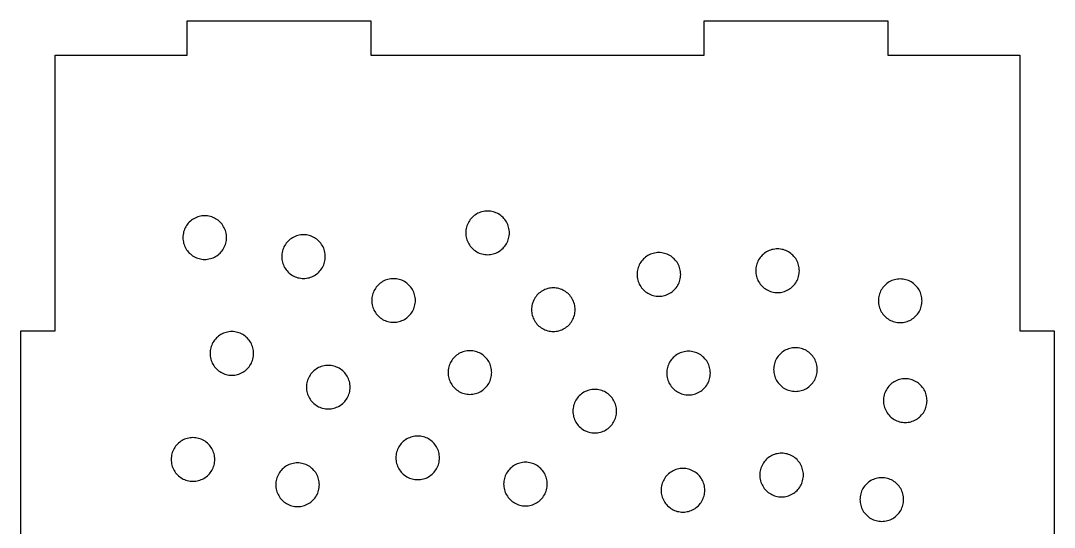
# Model space of a CAD drawing. Header units: millimetres. Extents: x 0 to 375, y -237 to 0.
# Drawn here: x 285 to 375, y -44.1 to 0 of the extents above; entities that cross this region are included whole.
import ezdxf

# ---------------------------------------------------------------- set-up
doc = ezdxf.new("R2010")
doc.units = ezdxf.units.MM
doc.layers.add('CUT', color=1, linetype='Continuous')

msp = doc.modelspace()

# ---------------------------------------------------------------- linework, layer by layer
at = {"layer": 'CUT'}
msp.add_lwpolyline([(285, -51), (285, -27), (288, -27), (288, -3), (299.5, -3), (299.5, 0), (315.5, 0), (315.5, -3), (344.5, -3), (344.5, 0), (360.5, 0), (360.5, -3), (372, -3), (372, -27), (375, -27), (375, -51)], dxfattribs=at)
for points in [[(302.824, -19.501), (302.861, -19.382), (302.889, -19.261), (302.909, -19.139), (302.921, -19.015), (302.925, -18.891), (302.921, -18.767), (302.909, -18.643), (302.889, -18.52), (302.861, -18.399), (302.824, -18.28), (302.781, -18.164), (302.729, -18.051), (302.671, -17.941), (302.605, -17.836), (302.533, -17.735), (302.454, -17.638), (302.369, -17.548), (302.278, -17.463), (302.182, -17.384), (302.081, -17.312), (301.976, -17.246), (301.866, -17.187), (301.753, -17.136), (301.636, -17.092), (301.518, -17.056), (301.397, -17.028), (301.274, -17.008), (301.15, -16.996), (301.026, -16.991), (300.902, -16.996), (300.778, -17.008), (300.655, -17.028), (300.534, -17.056), (300.415, -17.092), (300.299, -17.136), (300.186, -17.187), (300.076, -17.246), (299.971, -17.312), (299.87, -17.384), (299.774, -17.463), (299.683, -17.548), (299.598, -17.638), (299.519, -17.735), (299.447, -17.836), (299.381, -17.941), (299.323, -18.051), (299.271, -18.164), (299.227, -18.28), (299.191, -18.399), (299.163, -18.52), (299.143, -18.643), (299.131, -18.767), (299.127, -18.891), (299.131, -19.015), (299.143, -19.139), (299.163, -19.261), (299.191, -19.382), (299.227, -19.501), (299.271, -19.618), (299.323, -19.731), (299.381, -19.84), (299.447, -19.946), (299.519, -20.047), (299.598, -20.143), (299.683, -20.234), (299.774, -20.319), (299.87, -20.398), (299.971, -20.47), (300.076, -20.536), (300.186, -20.594), (300.299, -20.645), (300.415, -20.689), (300.534, -20.725), (300.655, -20.754), (300.778, -20.774), (300.902, -20.786), (301.026, -20.79), (301.15, -20.786), (301.274, -20.774), (301.397, -20.754), (301.518, -20.725), (301.636, -20.689), (301.753, -20.645), (301.866, -20.594), (301.976, -20.536), (302.081, -20.47), (302.182, -20.398), (302.278, -20.319), (302.369, -20.234), (302.454, -20.143), (302.533, -20.047), (302.605, -19.946), (302.671, -19.84), (302.729, -19.731), (302.781, -19.618), (302.824, -19.501)], [(327.453, -19.09), (327.489, -18.971), (327.518, -18.85), (327.538, -18.727), (327.55, -18.604), (327.554, -18.479), (327.55, -18.355), (327.538, -18.232), (327.518, -18.109), (327.489, -17.988), (327.453, -17.869), (327.409, -17.753), (327.358, -17.639), (327.3, -17.53), (327.234, -17.424), (327.162, -17.323), (327.083, -17.227), (326.998, -17.136), (326.907, -17.051), (326.811, -16.973), (326.71, -16.9), (326.604, -16.835), (326.495, -16.776), (326.382, -16.725), (326.265, -16.681), (326.146, -16.645), (326.025, -16.617), (325.903, -16.596), (325.779, -16.584), (325.655, -16.58), (325.53, -16.584), (325.407, -16.596), (325.284, -16.617), (325.163, -16.645), (325.044, -16.681), (324.928, -16.725), (324.815, -16.776), (324.705, -16.835), (324.6, -16.9), (324.498, -16.973), (324.402, -17.051), (324.312, -17.136), (324.227, -17.227), (324.148, -17.323), (324.075, -17.424), (324.01, -17.53), (323.951, -17.639), (323.9, -17.753), (323.856, -17.869), (323.82, -17.988), (323.792, -18.109), (323.772, -18.232), (323.759, -18.355), (323.755, -18.479), (323.759, -18.604), (323.772, -18.727), (323.792, -18.85), (323.82, -18.971), (323.856, -19.09), (323.9, -19.206), (323.951, -19.32), (324.01, -19.429), (324.075, -19.535), (324.148, -19.636), (324.227, -19.732), (324.312, -19.822), (324.402, -19.907), (324.498, -19.986), (324.6, -20.059), (324.705, -20.124), (324.815, -20.183), (324.928, -20.234), (325.044, -20.278), (325.163, -20.314), (325.284, -20.342), (325.407, -20.363), (325.53, -20.375), (325.655, -20.379), (325.779, -20.375), (325.903, -20.363), (326.025, -20.342), (326.146, -20.314), (326.265, -20.278), (326.382, -20.234), (326.495, -20.183), (326.604, -20.124), (326.71, -20.059), (326.811, -19.986), (326.907, -19.907), (326.998, -19.822), (327.083, -19.732), (327.162, -19.636), (327.234, -19.535), (327.3, -19.429), (327.358, -19.32), (327.409, -19.206), (327.453, -19.09)], [(311.425, -21.158), (311.461, -21.039), (311.49, -20.918), (311.51, -20.795), (311.522, -20.672), (311.526, -20.548), (311.522, -20.423), (311.51, -20.3), (311.49, -20.177), (311.461, -20.056), (311.425, -19.937), (311.382, -19.821), (311.33, -19.707), (311.272, -19.598), (311.206, -19.492), (311.134, -19.391), (311.055, -19.295), (310.97, -19.205), (310.879, -19.12), (310.783, -19.041), (310.682, -18.968), (310.576, -18.903), (310.467, -18.844), (310.354, -18.793), (310.237, -18.749), (310.118, -18.713), (309.997, -18.685), (309.875, -18.664), (309.751, -18.652), (309.627, -18.648), (309.503, -18.652), (309.379, -18.664), (309.256, -18.685), (309.135, -18.713), (309.016, -18.749), (308.9, -18.793), (308.787, -18.844), (308.677, -18.903), (308.572, -18.968), (308.471, -19.041), (308.374, -19.12), (308.284, -19.205), (308.199, -19.295), (308.12, -19.391), (308.048, -19.492), (307.982, -19.598), (307.923, -19.707), (307.872, -19.821), (307.828, -19.937), (307.792, -20.056), (307.764, -20.177), (307.744, -20.3), (307.732, -20.423), (307.727, -20.548), (307.732, -20.672), (307.744, -20.795), (307.764, -20.918), (307.792, -21.039), (307.828, -21.158), (307.872, -21.274), (307.923, -21.388), (307.982, -21.497), (308.048, -21.603), (308.12, -21.704), (308.199, -21.8), (308.284, -21.891), (308.374, -21.976), (308.471, -22.054), (308.572, -22.127), (308.677, -22.192), (308.787, -22.251), (308.9, -22.302), (309.016, -22.346), (309.135, -22.382), (309.256, -22.41), (309.379, -22.431), (309.503, -22.443), (309.627, -22.447), (309.751, -22.443), (309.875, -22.431), (309.997, -22.41), (310.118, -22.382), (310.237, -22.346), (310.354, -22.302), (310.467, -22.251), (310.576, -22.192), (310.682, -22.127), (310.783, -22.054), (310.879, -21.976), (310.97, -21.891), (311.055, -21.8), (311.134, -21.704), (311.206, -21.603), (311.272, -21.497), (311.33, -21.388), (311.382, -21.274), (311.425, -21.158)], [(342.367, -22.709), (342.403, -22.59), (342.431, -22.469), (342.451, -22.346), (342.464, -22.223), (342.468, -22.098), (342.464, -21.974), (342.451, -21.85), (342.431, -21.728), (342.403, -21.607), (342.367, -21.488), (342.323, -21.371), (342.272, -21.258), (342.213, -21.149), (342.148, -21.043), (342.075, -20.942), (341.996, -20.846), (341.911, -20.755), (341.821, -20.67), (341.725, -20.591), (341.624, -20.519), (341.518, -20.453), (341.408, -20.395), (341.295, -20.344), (341.179, -20.3), (341.06, -20.264), (340.939, -20.236), (340.816, -20.215), (340.693, -20.203), (340.568, -20.199), (340.444, -20.203), (340.321, -20.215), (340.198, -20.236), (340.077, -20.264), (339.958, -20.3), (339.842, -20.344), (339.728, -20.395), (339.619, -20.453), (339.513, -20.519), (339.412, -20.591), (339.316, -20.67), (339.225, -20.755), (339.14, -20.846), (339.062, -20.942), (338.989, -21.043), (338.924, -21.149), (338.865, -21.258), (338.814, -21.371), (338.77, -21.488), (338.734, -21.607), (338.706, -21.728), (338.685, -21.85), (338.673, -21.974), (338.669, -22.098), (338.673, -22.223), (338.685, -22.346), (338.706, -22.469), (338.734, -22.59), (338.77, -22.709), (338.814, -22.825), (338.865, -22.938), (338.924, -23.048), (338.989, -23.154), (339.062, -23.255), (339.14, -23.351), (339.225, -23.441), (339.316, -23.526), (339.412, -23.605), (339.513, -23.678), (339.619, -23.743), (339.728, -23.802), (339.842, -23.853), (339.958, -23.897), (340.077, -23.933), (340.198, -23.961), (340.321, -23.981), (340.444, -23.994), (340.568, -23.998), (340.693, -23.994), (340.816, -23.981), (340.939, -23.961), (341.06, -23.933), (341.179, -23.897), (341.295, -23.853), (341.408, -23.802), (341.518, -23.743), (341.624, -23.678), (341.725, -23.605), (341.821, -23.526), (341.911, -23.441), (341.996, -23.351), (342.075, -23.255), (342.148, -23.154), (342.213, -23.048), (342.272, -22.938), (342.323, -22.825), (342.367, -22.709)], [(352.656, -22.504), (352.7, -22.388), (352.736, -22.269), (352.764, -22.148), (352.784, -22.025), (352.797, -21.902), (352.801, -21.777), (352.797, -21.653), (352.784, -21.53), (352.764, -21.407), (352.736, -21.286), (352.7, -21.167), (352.656, -21.051), (352.605, -20.937), (352.546, -20.828), (352.481, -20.722), (352.408, -20.621), (352.329, -20.525), (352.244, -20.434), (352.154, -20.35), (352.058, -20.271), (351.956, -20.198), (351.851, -20.133), (351.741, -20.074), (351.628, -20.023), (351.512, -19.979), (351.393, -19.943), (351.272, -19.915), (351.149, -19.894), (351.026, -19.882), (350.901, -19.878), (350.777, -19.882), (350.653, -19.894), (350.531, -19.915), (350.41, -19.943), (350.291, -19.979), (350.174, -20.023), (350.061, -20.074), (349.952, -20.133), (349.846, -20.198), (349.745, -20.271), (349.649, -20.35), (349.558, -20.434), (349.473, -20.525), (349.394, -20.621), (349.322, -20.722), (349.256, -20.828), (349.198, -20.937), (349.147, -21.051), (349.103, -21.167), (349.067, -21.286), (349.038, -21.407), (349.018, -21.53), (349.006, -21.653), (349.002, -21.777), (349.006, -21.902), (349.018, -22.025), (349.038, -22.148), (349.067, -22.269), (349.103, -22.388), (349.147, -22.504), (349.198, -22.618), (349.256, -22.727), (349.322, -22.833), (349.394, -22.934), (349.473, -23.03), (349.558, -23.12), (349.649, -23.205), (349.745, -23.284), (349.846, -23.357), (349.952, -23.422), (350.061, -23.481), (350.174, -23.532), (350.291, -23.576), (350.41, -23.612), (350.531, -23.64), (350.653, -23.661), (350.777, -23.673), (350.901, -23.677), (351.026, -23.673), (351.149, -23.661), (351.272, -23.64), (351.393, -23.612), (351.512, -23.576), (351.628, -23.532), (351.741, -23.481), (351.851, -23.422), (351.956, -23.357), (352.058, -23.284), (352.154, -23.205), (352.244, -23.12), (352.329, -23.03), (352.408, -22.934), (352.481, -22.833), (352.546, -22.727), (352.605, -22.618), (352.656, -22.504)], [(319.266, -24.979), (319.302, -24.86), (319.33, -24.739), (319.351, -24.617), (319.363, -24.493), (319.367, -24.369), (319.363, -24.244), (319.351, -24.121), (319.33, -23.998), (319.302, -23.877), (319.266, -23.758), (319.222, -23.642), (319.171, -23.529), (319.112, -23.419), (319.047, -23.313), (318.974, -23.212), (318.896, -23.116), (318.811, -23.026), (318.72, -22.941), (318.624, -22.862), (318.523, -22.789), (318.417, -22.724), (318.308, -22.665), (318.194, -22.614), (318.078, -22.57), (317.959, -22.534), (317.838, -22.506), (317.716, -22.486), (317.592, -22.473), (317.468, -22.469), (317.343, -22.473), (317.22, -22.486), (317.097, -22.506), (316.976, -22.534), (316.857, -22.57), (316.741, -22.614), (316.628, -22.665), (316.518, -22.724), (316.412, -22.789), (316.311, -22.862), (316.215, -22.941), (316.125, -23.026), (316.04, -23.116), (315.961, -23.212), (315.888, -23.313), (315.823, -23.419), (315.764, -23.529), (315.713, -23.642), (315.669, -23.758), (315.633, -23.877), (315.605, -23.998), (315.585, -24.121), (315.572, -24.244), (315.568, -24.369), (315.572, -24.493), (315.585, -24.617), (315.605, -24.739), (315.633, -24.86), (315.669, -24.979), (315.713, -25.096), (315.764, -25.209), (315.823, -25.318), (315.888, -25.424), (315.961, -25.525), (316.04, -25.621), (316.125, -25.712), (316.215, -25.797), (316.311, -25.875), (316.412, -25.948), (316.518, -26.014), (316.628, -26.072), (316.741, -26.123), (316.857, -26.167), (316.976, -26.203), (317.097, -26.231), (317.22, -26.252), (317.343, -26.264), (317.468, -26.268), (317.592, -26.264), (317.716, -26.252), (317.838, -26.231), (317.959, -26.203), (318.078, -26.167), (318.194, -26.123), (318.308, -26.072), (318.417, -26.014), (318.523, -25.948), (318.624, -25.875), (318.72, -25.797), (318.811, -25.712), (318.896, -25.621), (318.974, -25.525), (319.047, -25.424), (319.112, -25.318), (319.171, -25.209), (319.222, -25.096), (319.266, -24.979)], [(363.336, -25.122), (363.38, -25.006), (363.416, -24.887), (363.444, -24.766), (363.464, -24.643), (363.477, -24.52), (363.481, -24.396), (363.477, -24.271), (363.464, -24.148), (363.444, -24.025), (363.416, -23.904), (363.38, -23.785), (363.336, -23.669), (363.285, -23.556), (363.226, -23.446), (363.161, -23.34), (363.088, -23.239), (363.009, -23.143), (362.924, -23.053), (362.834, -22.968), (362.738, -22.889), (362.636, -22.816), (362.531, -22.751), (362.421, -22.692), (362.308, -22.641), (362.192, -22.597), (362.073, -22.561), (361.952, -22.533), (361.829, -22.513), (361.706, -22.5), (361.581, -22.496), (361.457, -22.5), (361.333, -22.513), (361.211, -22.533), (361.09, -22.561), (360.971, -22.597), (360.854, -22.641), (360.741, -22.692), (360.632, -22.751), (360.526, -22.816), (360.425, -22.889), (360.329, -22.968), (360.238, -23.053), (360.153, -23.143), (360.074, -23.239), (360.002, -23.34), (359.936, -23.446), (359.878, -23.556), (359.827, -23.669), (359.783, -23.785), (359.747, -23.904), (359.718, -24.025), (359.698, -24.148), (359.686, -24.271), (359.682, -24.396), (359.686, -24.52), (359.698, -24.643), (359.718, -24.766), (359.747, -24.887), (359.783, -25.006), (359.827, -25.122), (359.878, -25.236), (359.936, -25.345), (360.002, -25.451), (360.074, -25.552), (360.153, -25.648), (360.238, -25.739), (360.329, -25.824), (360.425, -25.902), (360.526, -25.975), (360.632, -26.04), (360.741, -26.099), (360.854, -26.15), (360.971, -26.194), (361.09, -26.23), (361.211, -26.258), (361.333, -26.279), (361.457, -26.291), (361.581, -26.295), (361.706, -26.291), (361.829, -26.279), (361.952, -26.258), (362.073, -26.23), (362.192, -26.194), (362.308, -26.15), (362.421, -26.099), (362.531, -26.04), (362.636, -25.975), (362.738, -25.902), (362.834, -25.824), (362.924, -25.739), (363.009, -25.648), (363.088, -25.552), (363.161, -25.451), (363.226, -25.345), (363.285, -25.236), (363.336, -25.122)], [(333.178, -25.779), (333.214, -25.66), (333.242, -25.539), (333.263, -25.416), (333.275, -25.293), (333.279, -25.169), (333.275, -25.044), (333.263, -24.921), (333.242, -24.798), (333.214, -24.677), (333.178, -24.558), (333.134, -24.442), (333.083, -24.329), (333.024, -24.219), (332.959, -24.113), (332.886, -24.012), (332.808, -23.916), (332.723, -23.826), (332.632, -23.741), (332.536, -23.662), (332.435, -23.589), (332.329, -23.524), (332.22, -23.465), (332.106, -23.414), (331.99, -23.37), (331.871, -23.334), (331.75, -23.306), (331.628, -23.286), (331.504, -23.273), (331.38, -23.269), (331.255, -23.273), (331.132, -23.286), (331.009, -23.306), (330.888, -23.334), (330.769, -23.37), (330.653, -23.414), (330.54, -23.465), (330.43, -23.524), (330.324, -23.589), (330.223, -23.662), (330.127, -23.741), (330.037, -23.826), (329.952, -23.916), (329.873, -24.012), (329.8, -24.113), (329.735, -24.219), (329.676, -24.329), (329.625, -24.442), (329.581, -24.558), (329.545, -24.677), (329.517, -24.798), (329.497, -24.921), (329.484, -25.044), (329.48, -25.169), (329.484, -25.293), (329.497, -25.416), (329.517, -25.539), (329.545, -25.66), (329.581, -25.779), (329.625, -25.895), (329.676, -26.009), (329.735, -26.118), (329.8, -26.224), (329.873, -26.325), (329.952, -26.421), (330.037, -26.512), (330.127, -26.597), (330.223, -26.675), (330.324, -26.748), (330.43, -26.813), (330.54, -26.872), (330.653, -26.923), (330.769, -26.967), (330.888, -27.003), (331.009, -27.031), (331.132, -27.052), (331.255, -27.064), (331.38, -27.068), (331.504, -27.064), (331.628, -27.052), (331.75, -27.031), (331.871, -27.003), (331.99, -26.967), (332.106, -26.923), (332.22, -26.872), (332.329, -26.813), (332.435, -26.748), (332.536, -26.675), (332.632, -26.597), (332.723, -26.512), (332.808, -26.421), (332.886, -26.325), (332.959, -26.224), (333.024, -26.118), (333.083, -26.009), (333.134, -25.895), (333.178, -25.779)], [(305.184, -29.589), (305.22, -29.47), (305.248, -29.349), (305.269, -29.227), (305.281, -29.103), (305.285, -28.979), (305.281, -28.855), (305.269, -28.731), (305.248, -28.608), (305.22, -28.487), (305.184, -28.368), (305.14, -28.252), (305.089, -28.139), (305.03, -28.029), (304.965, -27.924), (304.892, -27.823), (304.814, -27.727), (304.729, -27.636), (304.638, -27.551), (304.542, -27.472), (304.441, -27.4), (304.335, -27.334), (304.226, -27.275), (304.112, -27.224), (303.996, -27.18), (303.877, -27.144), (303.756, -27.116), (303.634, -27.096), (303.51, -27.084), (303.386, -27.08), (303.261, -27.084), (303.138, -27.096), (303.015, -27.116), (302.894, -27.144), (302.775, -27.18), (302.659, -27.224), (302.546, -27.275), (302.436, -27.334), (302.33, -27.4), (302.229, -27.472), (302.133, -27.551), (302.043, -27.636), (301.958, -27.727), (301.879, -27.823), (301.806, -27.924), (301.741, -28.029), (301.682, -28.139), (301.631, -28.252), (301.587, -28.368), (301.551, -28.487), (301.523, -28.608), (301.503, -28.731), (301.49, -28.855), (301.486, -28.979), (301.49, -29.103), (301.503, -29.227), (301.523, -29.349), (301.551, -29.47), (301.587, -29.589), (301.631, -29.706), (301.682, -29.819), (301.741, -29.929), (301.806, -30.034), (301.879, -30.135), (301.958, -30.231), (302.043, -30.322), (302.133, -30.407), (302.229, -30.486), (302.33, -30.558), (302.436, -30.624), (302.546, -30.682), (302.659, -30.734), (302.775, -30.777), (302.894, -30.813), (303.015, -30.842), (303.138, -30.862), (303.261, -30.874), (303.386, -30.878), (303.51, -30.874), (303.634, -30.862), (303.756, -30.842), (303.877, -30.813), (303.996, -30.777), (304.112, -30.734), (304.226, -30.682), (304.335, -30.624), (304.441, -30.558), (304.542, -30.486), (304.638, -30.407), (304.729, -30.322), (304.814, -30.231), (304.892, -30.135), (304.965, -30.034), (305.03, -29.929), (305.089, -29.819), (305.14, -29.706), (305.184, -29.589)], [(325.868, -31.37), (325.912, -31.254), (325.948, -31.135), (325.976, -31.014), (325.997, -30.891), (326.009, -30.768), (326.013, -30.643), (326.009, -30.519), (325.997, -30.395), (325.976, -30.273), (325.948, -30.152), (325.912, -30.033), (325.868, -29.917), (325.817, -29.803), (325.758, -29.694), (325.693, -29.588), (325.62, -29.487), (325.542, -29.391), (325.457, -29.3), (325.366, -29.215), (325.27, -29.137), (325.169, -29.064), (325.063, -28.999), (324.954, -28.94), (324.84, -28.889), (324.724, -28.845), (324.605, -28.809), (324.484, -28.781), (324.362, -28.76), (324.238, -28.748), (324.114, -28.744), (323.989, -28.748), (323.866, -28.76), (323.743, -28.781), (323.622, -28.809), (323.503, -28.845), (323.387, -28.889), (323.274, -28.94), (323.164, -28.999), (323.058, -29.064), (322.957, -29.137), (322.861, -29.215), (322.771, -29.3), (322.686, -29.391), (322.607, -29.487), (322.534, -29.588), (322.469, -29.694), (322.41, -29.803), (322.359, -29.917), (322.315, -30.033), (322.279, -30.152), (322.251, -30.273), (322.231, -30.395), (322.218, -30.519), (322.214, -30.643), (322.218, -30.768), (322.231, -30.891), (322.251, -31.014), (322.279, -31.135), (322.315, -31.254), (322.359, -31.37), (322.41, -31.483), (322.469, -31.593), (322.534, -31.699), (322.607, -31.8), (322.686, -31.896), (322.771, -31.986), (322.861, -32.071), (322.957, -32.15), (323.058, -32.223), (323.164, -32.288), (323.274, -32.347), (323.387, -32.398), (323.503, -32.442), (323.622, -32.478), (323.743, -32.506), (323.866, -32.526), (323.989, -32.539), (324.114, -32.543), (324.238, -32.539), (324.362, -32.526), (324.484, -32.506), (324.605, -32.478), (324.724, -32.442), (324.84, -32.398), (324.954, -32.347), (325.063, -32.288), (325.169, -32.223), (325.27, -32.15), (325.366, -32.071), (325.457, -31.986), (325.542, -31.896), (325.62, -31.8), (325.693, -31.699), (325.758, -31.593), (325.817, -31.483), (325.868, -31.37)], [(344.951, -31.302), (344.987, -31.183), (345.015, -31.062), (345.035, -30.94), (345.047, -30.816), (345.052, -30.692), (345.047, -30.568), (345.035, -30.444), (345.015, -30.321), (344.987, -30.2), (344.951, -30.081), (344.907, -29.965), (344.856, -29.852), (344.797, -29.742), (344.731, -29.637), (344.659, -29.536), (344.58, -29.44), (344.495, -29.349), (344.405, -29.264), (344.308, -29.185), (344.207, -29.113), (344.102, -29.047), (343.992, -28.988), (343.879, -28.937), (343.763, -28.893), (343.644, -28.857), (343.523, -28.829), (343.4, -28.809), (343.276, -28.797), (343.152, -28.793), (343.028, -28.797), (342.904, -28.809), (342.782, -28.829), (342.661, -28.857), (342.542, -28.893), (342.425, -28.937), (342.312, -28.988), (342.203, -29.047), (342.097, -29.113), (341.996, -29.185), (341.9, -29.264), (341.809, -29.349), (341.724, -29.44), (341.645, -29.536), (341.573, -29.637), (341.507, -29.742), (341.449, -29.852), (341.398, -29.965), (341.354, -30.081), (341.318, -30.2), (341.289, -30.321), (341.269, -30.444), (341.257, -30.568), (341.253, -30.692), (341.257, -30.816), (341.269, -30.94), (341.289, -31.062), (341.318, -31.183), (341.354, -31.302), (341.398, -31.419), (341.449, -31.532), (341.507, -31.641), (341.573, -31.747), (341.645, -31.848), (341.724, -31.944), (341.809, -32.035), (341.9, -32.12), (341.996, -32.199), (342.097, -32.271), (342.203, -32.337), (342.312, -32.395), (342.425, -32.447), (342.542, -32.49), (342.661, -32.526), (342.782, -32.555), (342.904, -32.575), (343.028, -32.587), (343.152, -32.591), (343.276, -32.587), (343.4, -32.575), (343.523, -32.555), (343.644, -32.526), (343.763, -32.49), (343.879, -32.447), (343.992, -32.395), (344.102, -32.337), (344.207, -32.271), (344.308, -32.199), (344.405, -32.12), (344.495, -32.035), (344.58, -31.944), (344.659, -31.848), (344.731, -31.747), (344.797, -31.641), (344.856, -31.532), (344.907, -31.419), (344.951, -31.302)], [(354.258, -30.993), (354.294, -30.874), (354.322, -30.753), (354.342, -30.63), (354.354, -30.507), (354.358, -30.382), (354.354, -30.258), (354.342, -30.134), (354.322, -30.012), (354.294, -29.891), (354.258, -29.772), (354.214, -29.656), (354.163, -29.542), (354.104, -29.433), (354.038, -29.327), (353.966, -29.226), (353.887, -29.13), (353.802, -29.039), (353.711, -28.954), (353.615, -28.876), (353.514, -28.803), (353.409, -28.738), (353.299, -28.679), (353.186, -28.628), (353.07, -28.584), (352.951, -28.548), (352.83, -28.52), (352.707, -28.499), (352.583, -28.487), (352.459, -28.483), (352.335, -28.487), (352.211, -28.499), (352.089, -28.52), (351.968, -28.548), (351.849, -28.584), (351.732, -28.628), (351.619, -28.679), (351.509, -28.738), (351.404, -28.803), (351.303, -28.876), (351.207, -28.954), (351.116, -29.039), (351.031, -29.13), (350.952, -29.226), (350.88, -29.327), (350.814, -29.433), (350.756, -29.542), (350.704, -29.656), (350.661, -29.772), (350.625, -29.891), (350.596, -30.012), (350.576, -30.134), (350.564, -30.258), (350.56, -30.382), (350.564, -30.507), (350.576, -30.63), (350.596, -30.753), (350.625, -30.874), (350.661, -30.993), (350.704, -31.109), (350.756, -31.222), (350.814, -31.332), (350.88, -31.438), (350.952, -31.539), (351.031, -31.635), (351.116, -31.725), (351.207, -31.81), (351.303, -31.889), (351.404, -31.962), (351.509, -32.027), (351.619, -32.086), (351.732, -32.137), (351.849, -32.181), (351.968, -32.217), (352.089, -32.245), (352.211, -32.265), (352.335, -32.278), (352.459, -32.282), (352.583, -32.278), (352.707, -32.265), (352.83, -32.245), (352.951, -32.217), (353.07, -32.181), (353.186, -32.137), (353.299, -32.086), (353.409, -32.027), (353.514, -31.962), (353.615, -31.889), (353.711, -31.81), (353.802, -31.725), (353.887, -31.635), (353.966, -31.539), (354.038, -31.438), (354.104, -31.332), (354.163, -31.222), (354.214, -31.109), (354.258, -30.993)], [(313.583, -32.528), (313.619, -32.409), (313.647, -32.288), (313.667, -32.166), (313.679, -32.042), (313.683, -31.918), (313.679, -31.794), (313.667, -31.67), (313.647, -31.547), (313.619, -31.426), (313.583, -31.307), (313.539, -31.191), (313.488, -31.078), (313.429, -30.968), (313.363, -30.863), (313.291, -30.762), (313.212, -30.666), (313.127, -30.575), (313.036, -30.49), (312.94, -30.411), (312.839, -30.339), (312.734, -30.273), (312.624, -30.214), (312.511, -30.163), (312.395, -30.119), (312.276, -30.083), (312.155, -30.055), (312.032, -30.035), (311.908, -30.023), (311.784, -30.019), (311.66, -30.023), (311.536, -30.035), (311.414, -30.055), (311.293, -30.083), (311.174, -30.119), (311.057, -30.163), (310.944, -30.214), (310.834, -30.273), (310.729, -30.339), (310.628, -30.411), (310.532, -30.49), (310.441, -30.575), (310.356, -30.666), (310.277, -30.762), (310.205, -30.863), (310.139, -30.968), (310.081, -31.078), (310.029, -31.191), (309.986, -31.307), (309.95, -31.426), (309.921, -31.547), (309.901, -31.67), (309.889, -31.794), (309.885, -31.918), (309.889, -32.042), (309.901, -32.166), (309.921, -32.288), (309.95, -32.409), (309.986, -32.528), (310.029, -32.645), (310.081, -32.758), (310.139, -32.867), (310.205, -32.973), (310.277, -33.074), (310.356, -33.17), (310.441, -33.261), (310.532, -33.346), (310.628, -33.425), (310.729, -33.497), (310.834, -33.563), (310.944, -33.621), (311.057, -33.673), (311.174, -33.716), (311.293, -33.752), (311.414, -33.781), (311.536, -33.801), (311.66, -33.813), (311.784, -33.817), (311.908, -33.813), (312.032, -33.801), (312.155, -33.781), (312.276, -33.752), (312.395, -33.716), (312.511, -33.673), (312.624, -33.621), (312.734, -33.563), (312.839, -33.497), (312.94, -33.425), (313.036, -33.346), (313.127, -33.261), (313.212, -33.17), (313.291, -33.074), (313.363, -32.973), (313.429, -32.867), (313.488, -32.758), (313.539, -32.645), (313.583, -32.528)], [(363.817, -33.699), (363.853, -33.581), (363.881, -33.459), (363.901, -33.337), (363.913, -33.213), (363.918, -33.089), (363.913, -32.965), (363.901, -32.841), (363.881, -32.718), (363.853, -32.597), (363.817, -32.478), (363.773, -32.362), (363.722, -32.249), (363.663, -32.139), (363.597, -32.034), (363.525, -31.933), (363.446, -31.837), (363.361, -31.746), (363.271, -31.661), (363.174, -31.582), (363.073, -31.51), (362.968, -31.444), (362.858, -31.385), (362.745, -31.334), (362.629, -31.29), (362.51, -31.254), (362.389, -31.226), (362.266, -31.206), (362.142, -31.194), (362.018, -31.19), (361.894, -31.194), (361.77, -31.206), (361.648, -31.226), (361.527, -31.254), (361.408, -31.29), (361.291, -31.334), (361.178, -31.385), (361.069, -31.444), (360.963, -31.51), (360.862, -31.582), (360.766, -31.661), (360.675, -31.746), (360.59, -31.837), (360.511, -31.933), (360.439, -32.034), (360.373, -32.139), (360.315, -32.249), (360.264, -32.362), (360.22, -32.478), (360.184, -32.597), (360.155, -32.718), (360.135, -32.841), (360.123, -32.965), (360.119, -33.089), (360.123, -33.213), (360.135, -33.337), (360.155, -33.459), (360.184, -33.581), (360.22, -33.699), (360.264, -33.816), (360.315, -33.929), (360.373, -34.039), (360.439, -34.144), (360.511, -34.245), (360.59, -34.341), (360.675, -34.432), (360.766, -34.517), (360.862, -34.596), (360.963, -34.668), (361.069, -34.734), (361.178, -34.792), (361.291, -34.844), (361.408, -34.887), (361.527, -34.924), (361.648, -34.952), (361.77, -34.972), (361.894, -34.984), (362.018, -34.988), (362.142, -34.984), (362.266, -34.972), (362.389, -34.952), (362.51, -34.924), (362.629, -34.887), (362.745, -34.844), (362.858, -34.792), (362.968, -34.734), (363.073, -34.668), (363.174, -34.596), (363.271, -34.517), (363.361, -34.432), (363.446, -34.341), (363.525, -34.245), (363.597, -34.144), (363.663, -34.039), (363.722, -33.929), (363.773, -33.816), (363.817, -33.699)], [(336.737, -34.736), (336.781, -34.62), (336.817, -34.501), (336.845, -34.38), (336.865, -34.257), (336.878, -34.134), (336.882, -34.009), (336.878, -33.885), (336.865, -33.761), (336.845, -33.639), (336.817, -33.518), (336.781, -33.399), (336.737, -33.283), (336.686, -33.169), (336.627, -33.06), (336.562, -32.954), (336.489, -32.853), (336.41, -32.757), (336.325, -32.666), (336.235, -32.581), (336.139, -32.503), (336.038, -32.43), (335.932, -32.365), (335.822, -32.306), (335.709, -32.255), (335.593, -32.211), (335.474, -32.175), (335.353, -32.147), (335.23, -32.126), (335.107, -32.114), (334.982, -32.11), (334.858, -32.114), (334.734, -32.126), (334.612, -32.147), (334.491, -32.175), (334.372, -32.211), (334.255, -32.255), (334.142, -32.306), (334.033, -32.365), (333.927, -32.43), (333.826, -32.503), (333.73, -32.581), (333.639, -32.666), (333.554, -32.757), (333.475, -32.853), (333.403, -32.954), (333.337, -33.06), (333.279, -33.169), (333.228, -33.283), (333.184, -33.399), (333.148, -33.518), (333.12, -33.639), (333.099, -33.761), (333.087, -33.885), (333.083, -34.009), (333.087, -34.134), (333.099, -34.257), (333.12, -34.38), (333.148, -34.501), (333.184, -34.62), (333.228, -34.736), (333.279, -34.849), (333.337, -34.959), (333.403, -35.065), (333.475, -35.166), (333.554, -35.262), (333.639, -35.352), (333.73, -35.437), (333.826, -35.516), (333.927, -35.589), (334.033, -35.654), (334.142, -35.713), (334.255, -35.764), (334.372, -35.808), (334.491, -35.844), (334.612, -35.872), (334.734, -35.892), (334.858, -35.905), (334.982, -35.909), (335.107, -35.905), (335.23, -35.892), (335.353, -35.872), (335.474, -35.844), (335.593, -35.808), (335.709, -35.764), (335.822, -35.713), (335.932, -35.654), (336.038, -35.589), (336.139, -35.516), (336.235, -35.437), (336.325, -35.352), (336.41, -35.262), (336.489, -35.166), (336.562, -35.065), (336.627, -34.959), (336.686, -34.849), (336.737, -34.736)], [(301.8, -38.824), (301.836, -38.706), (301.865, -38.585), (301.885, -38.462), (301.897, -38.338), (301.901, -38.214), (301.897, -38.09), (301.885, -37.966), (301.865, -37.843), (301.836, -37.722), (301.8, -37.603), (301.757, -37.487), (301.705, -37.374), (301.647, -37.264), (301.581, -37.159), (301.509, -37.058), (301.43, -36.962), (301.345, -36.871), (301.254, -36.786), (301.158, -36.707), (301.057, -36.635), (300.951, -36.569), (300.842, -36.511), (300.729, -36.459), (300.612, -36.415), (300.493, -36.379), (300.372, -36.351), (300.25, -36.331), (300.126, -36.319), (300.002, -36.315), (299.878, -36.319), (299.754, -36.331), (299.631, -36.351), (299.51, -36.379), (299.391, -36.415), (299.275, -36.459), (299.162, -36.511), (299.052, -36.569), (298.947, -36.635), (298.846, -36.707), (298.749, -36.786), (298.659, -36.871), (298.574, -36.962), (298.495, -37.058), (298.423, -37.159), (298.357, -37.264), (298.298, -37.374), (298.247, -37.487), (298.203, -37.603), (298.167, -37.722), (298.139, -37.843), (298.119, -37.966), (298.107, -38.09), (298.102, -38.214), (298.107, -38.338), (298.119, -38.462), (298.139, -38.585), (298.167, -38.706), (298.203, -38.824), (298.247, -38.941), (298.298, -39.054), (298.357, -39.164), (298.423, -39.269), (298.495, -39.37), (298.574, -39.466), (298.659, -39.557), (298.749, -39.642), (298.846, -39.721), (298.947, -39.793), (299.052, -39.859), (299.162, -39.917), (299.275, -39.969), (299.391, -40.012), (299.51, -40.049), (299.631, -40.077), (299.754, -40.097), (299.878, -40.109), (300.002, -40.113), (300.126, -40.109), (300.25, -40.097), (300.372, -40.077), (300.493, -40.049), (300.612, -40.012), (300.729, -39.969), (300.842, -39.917), (300.951, -39.859), (301.057, -39.793), (301.158, -39.721), (301.254, -39.642), (301.345, -39.557), (301.43, -39.466), (301.509, -39.37), (301.581, -39.269), (301.647, -39.164), (301.705, -39.054), (301.757, -38.941), (301.8, -38.824)], [(321.367, -38.685), (321.403, -38.566), (321.431, -38.445), (321.452, -38.323), (321.464, -38.199), (321.468, -38.075), (321.464, -37.951), (321.452, -37.827), (321.431, -37.704), (321.403, -37.583), (321.367, -37.464), (321.323, -37.348), (321.272, -37.235), (321.213, -37.125), (321.148, -37.02), (321.075, -36.919), (320.997, -36.822), (320.912, -36.732), (320.821, -36.647), (320.725, -36.568), (320.624, -36.496), (320.518, -36.43), (320.409, -36.371), (320.295, -36.32), (320.179, -36.276), (320.06, -36.24), (319.939, -36.212), (319.817, -36.192), (319.693, -36.18), (319.569, -36.175), (319.444, -36.18), (319.321, -36.192), (319.198, -36.212), (319.077, -36.24), (318.958, -36.276), (318.842, -36.32), (318.729, -36.371), (318.619, -36.43), (318.513, -36.496), (318.412, -36.568), (318.316, -36.647), (318.226, -36.732), (318.141, -36.822), (318.062, -36.919), (317.989, -37.02), (317.924, -37.125), (317.865, -37.235), (317.814, -37.348), (317.77, -37.464), (317.734, -37.583), (317.706, -37.704), (317.686, -37.827), (317.673, -37.951), (317.669, -38.075), (317.673, -38.199), (317.686, -38.323), (317.706, -38.445), (317.734, -38.566), (317.77, -38.685), (317.814, -38.802), (317.865, -38.915), (317.924, -39.024), (317.989, -39.13), (318.062, -39.231), (318.141, -39.327), (318.226, -39.418), (318.316, -39.503), (318.412, -39.582), (318.513, -39.654), (318.619, -39.72), (318.729, -39.778), (318.842, -39.83), (318.958, -39.873), (319.077, -39.909), (319.198, -39.938), (319.321, -39.958), (319.444, -39.97), (319.569, -39.974), (319.693, -39.97), (319.817, -39.958), (319.939, -39.938), (320.06, -39.909), (320.179, -39.873), (320.295, -39.83), (320.409, -39.778), (320.518, -39.72), (320.624, -39.654), (320.725, -39.582), (320.821, -39.503), (320.912, -39.418), (320.997, -39.327), (321.075, -39.231), (321.148, -39.13), (321.213, -39.024), (321.272, -38.915), (321.323, -38.802), (321.367, -38.685)], [(353.05, -40.183), (353.087, -40.064), (353.115, -39.943), (353.135, -39.821), (353.147, -39.697), (353.151, -39.573), (353.147, -39.449), (353.135, -39.325), (353.115, -39.202), (353.087, -39.081), (353.05, -38.962), (353.007, -38.846), (352.955, -38.733), (352.897, -38.623), (352.831, -38.518), (352.759, -38.417), (352.68, -38.321), (352.595, -38.23), (352.504, -38.145), (352.408, -38.066), (352.307, -37.994), (352.202, -37.928), (352.092, -37.869), (351.979, -37.818), (351.862, -37.774), (351.744, -37.738), (351.623, -37.71), (351.5, -37.69), (351.376, -37.678), (351.252, -37.673), (351.128, -37.678), (351.004, -37.69), (350.881, -37.71), (350.76, -37.738), (350.641, -37.774), (350.525, -37.818), (350.412, -37.869), (350.302, -37.928), (350.197, -37.994), (350.096, -38.066), (350, -38.145), (349.909, -38.23), (349.824, -38.321), (349.745, -38.417), (349.673, -38.518), (349.607, -38.623), (349.549, -38.733), (349.497, -38.846), (349.453, -38.962), (349.417, -39.081), (349.389, -39.202), (349.369, -39.325), (349.357, -39.449), (349.353, -39.573), (349.357, -39.697), (349.369, -39.821), (349.389, -39.943), (349.417, -40.064), (349.453, -40.183), (349.497, -40.3), (349.549, -40.413), (349.607, -40.522), (349.673, -40.628), (349.745, -40.729), (349.824, -40.825), (349.909, -40.916), (350, -41.001), (350.096, -41.08), (350.197, -41.152), (350.302, -41.218), (350.412, -41.276), (350.525, -41.328), (350.641, -41.371), (350.76, -41.407), (350.881, -41.436), (351.004, -41.456), (351.128, -41.468), (351.252, -41.472), (351.376, -41.468), (351.5, -41.456), (351.623, -41.436), (351.744, -41.407), (351.862, -41.371), (351.979, -41.328), (352.092, -41.276), (352.202, -41.218), (352.307, -41.152), (352.408, -41.08), (352.504, -41.001), (352.595, -40.916), (352.68, -40.825), (352.759, -40.729), (352.831, -40.628), (352.897, -40.522), (352.955, -40.413), (353.007, -40.3), (353.05, -40.183)], [(310.864, -41.144), (310.908, -41.028), (310.944, -40.909), (310.972, -40.788), (310.992, -40.665), (311.004, -40.542), (311.008, -40.418), (311.004, -40.293), (310.992, -40.17), (310.972, -40.047), (310.944, -39.926), (310.908, -39.807), (310.864, -39.691), (310.812, -39.577), (310.754, -39.468), (310.688, -39.362), (310.616, -39.261), (310.537, -39.165), (310.452, -39.074), (310.361, -38.99), (310.265, -38.911), (310.164, -38.838), (310.059, -38.773), (309.949, -38.714), (309.836, -38.663), (309.72, -38.619), (309.601, -38.583), (309.48, -38.555), (309.357, -38.534), (309.233, -38.522), (309.109, -38.518), (308.985, -38.522), (308.861, -38.534), (308.739, -38.555), (308.617, -38.583), (308.499, -38.619), (308.382, -38.663), (308.269, -38.714), (308.159, -38.773), (308.054, -38.838), (307.953, -38.911), (307.857, -38.99), (307.766, -39.074), (307.681, -39.165), (307.602, -39.261), (307.53, -39.362), (307.464, -39.468), (307.406, -39.577), (307.354, -39.691), (307.311, -39.807), (307.274, -39.926), (307.246, -40.047), (307.226, -40.17), (307.214, -40.293), (307.21, -40.418), (307.214, -40.542), (307.226, -40.665), (307.246, -40.788), (307.274, -40.909), (307.311, -41.028), (307.354, -41.144), (307.406, -41.258), (307.464, -41.367), (307.53, -41.473), (307.602, -41.574), (307.681, -41.67), (307.766, -41.761), (307.857, -41.845), (307.953, -41.924), (308.054, -41.997), (308.159, -42.062), (308.269, -42.121), (308.382, -42.172), (308.499, -42.216), (308.617, -42.252), (308.739, -42.28), (308.861, -42.301), (308.985, -42.313), (309.109, -42.317), (309.233, -42.313), (309.357, -42.301), (309.48, -42.28), (309.601, -42.252), (309.72, -42.216), (309.836, -42.172), (309.949, -42.121), (310.059, -42.062), (310.164, -41.997), (310.265, -41.924), (310.361, -41.845), (310.452, -41.761), (310.537, -41.67), (310.616, -41.574), (310.688, -41.473), (310.754, -41.367), (310.812, -41.258), (310.864, -41.144)], [(330.752, -40.968), (330.788, -40.849), (330.816, -40.728), (330.836, -40.606), (330.848, -40.482), (330.852, -40.358), (330.848, -40.234), (330.836, -40.11), (330.816, -39.987), (330.788, -39.866), (330.752, -39.747), (330.708, -39.631), (330.656, -39.518), (330.598, -39.408), (330.532, -39.303), (330.46, -39.202), (330.381, -39.106), (330.296, -39.015), (330.205, -38.93), (330.109, -38.851), (330.008, -38.779), (329.903, -38.713), (329.793, -38.654), (329.68, -38.603), (329.564, -38.559), (329.445, -38.523), (329.324, -38.495), (329.201, -38.475), (329.077, -38.463), (328.953, -38.459), (328.829, -38.463), (328.705, -38.475), (328.582, -38.495), (328.461, -38.523), (328.343, -38.559), (328.226, -38.603), (328.113, -38.654), (328.003, -38.713), (327.898, -38.779), (327.797, -38.851), (327.701, -38.93), (327.61, -39.015), (327.525, -39.106), (327.446, -39.202), (327.374, -39.303), (327.308, -39.408), (327.25, -39.518), (327.198, -39.631), (327.155, -39.747), (327.118, -39.866), (327.09, -39.987), (327.07, -40.11), (327.058, -40.234), (327.054, -40.358), (327.058, -40.482), (327.07, -40.606), (327.09, -40.728), (327.118, -40.849), (327.155, -40.968), (327.198, -41.085), (327.25, -41.198), (327.308, -41.308), (327.374, -41.413), (327.446, -41.514), (327.525, -41.61), (327.61, -41.701), (327.701, -41.786), (327.797, -41.865), (327.898, -41.937), (328.003, -42.003), (328.113, -42.061), (328.226, -42.113), (328.343, -42.156), (328.461, -42.193), (328.582, -42.221), (328.705, -42.241), (328.829, -42.253), (328.953, -42.257), (329.077, -42.253), (329.201, -42.241), (329.324, -42.221), (329.445, -42.193), (329.564, -42.156), (329.68, -42.113), (329.793, -42.061), (329.903, -42.003), (330.008, -41.937), (330.109, -41.865), (330.205, -41.786), (330.296, -41.701), (330.381, -41.61), (330.46, -41.514), (330.532, -41.413), (330.598, -41.308), (330.656, -41.198), (330.708, -41.085), (330.752, -40.968)], [(344.464, -41.507), (344.5, -41.389), (344.528, -41.267), (344.549, -41.145), (344.561, -41.021), (344.565, -40.897), (344.561, -40.773), (344.549, -40.649), (344.528, -40.526), (344.5, -40.405), (344.464, -40.286), (344.42, -40.17), (344.369, -40.057), (344.31, -39.947), (344.245, -39.842), (344.172, -39.741), (344.094, -39.645), (344.009, -39.554), (343.918, -39.469), (343.822, -39.39), (343.721, -39.318), (343.615, -39.252), (343.506, -39.194), (343.392, -39.142), (343.276, -39.098), (343.157, -39.062), (343.036, -39.034), (342.913, -39.014), (342.79, -39.002), (342.666, -38.998), (342.541, -39.002), (342.418, -39.014), (342.295, -39.034), (342.174, -39.062), (342.055, -39.098), (341.939, -39.142), (341.825, -39.194), (341.716, -39.252), (341.61, -39.318), (341.509, -39.39), (341.413, -39.469), (341.323, -39.554), (341.238, -39.645), (341.159, -39.741), (341.086, -39.842), (341.021, -39.947), (340.962, -40.057), (340.911, -40.17), (340.867, -40.286), (340.831, -40.405), (340.803, -40.526), (340.782, -40.649), (340.77, -40.773), (340.766, -40.897), (340.77, -41.021), (340.782, -41.145), (340.803, -41.267), (340.831, -41.389), (340.867, -41.507), (340.911, -41.624), (340.962, -41.737), (341.021, -41.847), (341.086, -41.952), (341.159, -42.053), (341.238, -42.149), (341.323, -42.24), (341.413, -42.325), (341.509, -42.404), (341.61, -42.476), (341.716, -42.542), (341.825, -42.6), (341.939, -42.652), (342.055, -42.695), (342.174, -42.732), (342.295, -42.76), (342.418, -42.78), (342.541, -42.792), (342.666, -42.796), (342.79, -42.792), (342.913, -42.78), (343.036, -42.76), (343.157, -42.732), (343.276, -42.695), (343.392, -42.652), (343.506, -42.6), (343.615, -42.542), (343.721, -42.476), (343.822, -42.404), (343.918, -42.325), (344.009, -42.24), (344.094, -42.149), (344.172, -42.053), (344.245, -41.952), (344.31, -41.847), (344.369, -41.737), (344.42, -41.624), (344.464, -41.507)], [(361.775, -42.317), (361.811, -42.198), (361.839, -42.077), (361.859, -41.954), (361.872, -41.83), (361.876, -41.706), (361.872, -41.582), (361.859, -41.458), (361.839, -41.336), (361.811, -41.215), (361.775, -41.096), (361.731, -40.979), (361.68, -40.866), (361.621, -40.757), (361.555, -40.651), (361.483, -40.55), (361.404, -40.454), (361.319, -40.363), (361.229, -40.278), (361.132, -40.199), (361.031, -40.127), (360.926, -40.061), (360.816, -40.003), (360.703, -39.952), (360.587, -39.908), (360.468, -39.872), (360.347, -39.843), (360.224, -39.823), (360.1, -39.811), (359.976, -39.807), (359.852, -39.811), (359.728, -39.823), (359.606, -39.843), (359.485, -39.872), (359.366, -39.908), (359.249, -39.952), (359.136, -40.003), (359.027, -40.061), (358.921, -40.127), (358.82, -40.199), (358.724, -40.278), (358.633, -40.363), (358.548, -40.454), (358.469, -40.55), (358.397, -40.651), (358.331, -40.757), (358.273, -40.866), (358.222, -40.979), (358.178, -41.096), (358.142, -41.215), (358.113, -41.336), (358.093, -41.458), (358.081, -41.582), (358.077, -41.706), (358.081, -41.83), (358.093, -41.954), (358.113, -42.077), (358.142, -42.198), (358.178, -42.317), (358.222, -42.433), (358.273, -42.546), (358.331, -42.656), (358.397, -42.761), (358.469, -42.862), (358.548, -42.959), (358.633, -43.049), (358.724, -43.134), (358.82, -43.213), (358.921, -43.285), (359.027, -43.351), (359.136, -43.41), (359.249, -43.461), (359.366, -43.505), (359.485, -43.541), (359.606, -43.569), (359.728, -43.589), (359.852, -43.602), (359.976, -43.606), (360.1, -43.602), (360.224, -43.589), (360.347, -43.569), (360.468, -43.541), (360.587, -43.505), (360.703, -43.461), (360.816, -43.41), (360.926, -43.351), (361.031, -43.285), (361.132, -43.213), (361.229, -43.134), (361.319, -43.049), (361.404, -42.959), (361.483, -42.862), (361.555, -42.761), (361.621, -42.656), (361.68, -42.546), (361.731, -42.433), (361.775, -42.317)]]:
    msp.add_lwpolyline(points, close=True, dxfattribs=at)

doc.saveas('drawing.dxf')
